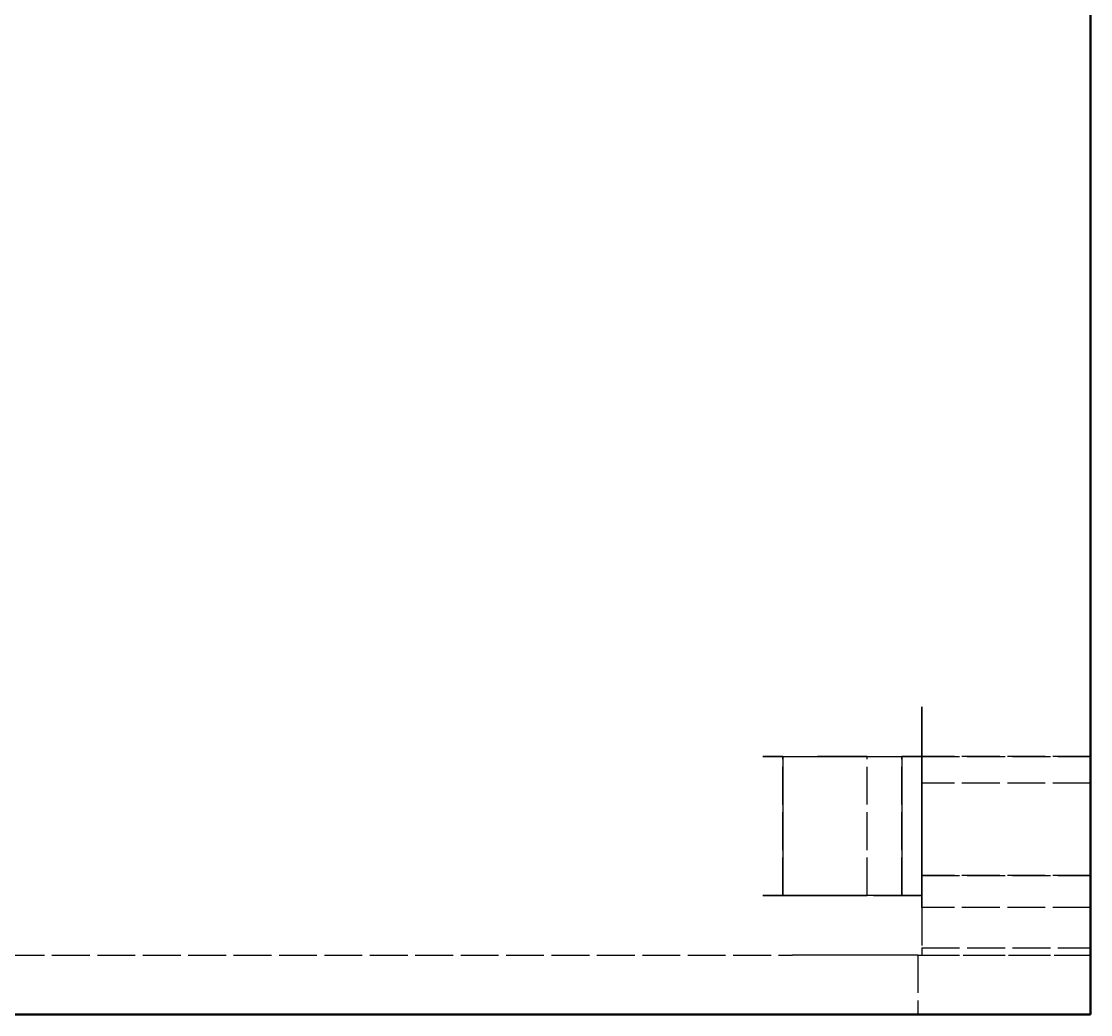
# Model space of a CAD drawing. Header units: millimetres. Extents: x 0 to 420, y 0 to 297.
# Drawn here: x 143.12 to 179, y 125 to 158.33 of the extents above; entities that cross this region are included whole.
import ezdxf

# ---------------------------------------------------------------- set-up
doc = ezdxf.new("R2010")
doc.units = ezdxf.units.MM
doc.linetypes.add('DASHED', pattern=[1.524, 1.27, -0.254])
doc.layers.add('HIDDEN', color=8, linetype='DASHED', lineweight=25)
doc.layers.add('VISIBLE', color=7, linetype='CONTINUOUS', lineweight=50)

msp = doc.modelspace()

# ---------------------------------------------------------------- linework, layer by layer
at = {"layer": 'HIDDEN'}
for points in [[(179, 133.66667), (179, 183)], [(173.33333, 135.33333), (173.33333, 135.33167)], [(173.33333, 135.32978), (173.33333, 135.33333)], [(173.33333, 135.33167), (173.33333, 135.31343)], [(173.33333, 135.30776), (173.33333, 135.32978)], [(173.33333, 135.31343), (173.33333, 135.27516)], [(173.33333, 135.26574), (173.33333, 135.30776)], [(173.33333, 135.27516), (173.33333, 135.21706)], [(179, 135.33333), (179, 135.33167)], [(179, 135.32978), (179, 135.33333)], [(179, 135.33167), (179, 135.31343)], [(179, 135.30776), (179, 135.32978)], [(179, 135.31343), (179, 135.27516)], [(179, 135.26574), (179, 135.30776)], [(179, 135.27516), (179, 135.21706)], [(173.33333, 135.20395), (173.33333, 135.26574)], [(173.33333, 135.21706), (173.33333, 135.13946)], [(173.33333, 135.12272), (173.33333, 135.20395)], [(173.33333, 135.13946), (173.33333, 135.04278)], [(173.33333, 135.02251), (173.33333, 135.12272)], [(173.33333, 135.04278), (173.33333, 134.92755)], [(173.33333, 134.90386), (173.33333, 135.02251)], [(173.33333, 134.92755), (173.33333, 134.79441)], [(179, 135.20395), (179, 135.26574)], [(179, 135.21706), (179, 135.13946)], [(179, 135.12272), (179, 135.20395)], [(179, 135.13946), (179, 135.04278)], [(179, 135.02251), (179, 135.12272)], [(179, 135.04278), (179, 134.92755)], [(179, 134.90386), (179, 135.02251)], [(179, 134.92755), (179, 134.79441)], [(173.33333, 134.76743), (173.33333, 134.90386)], [(173.33333, 134.79441), (173.33333, 134.64409)], [(173.33333, 134.61397), (173.33333, 134.76743)], [(173.33333, 134.64409), (173.33333, 134.47741)], [(173.33333, 134.44431), (173.33333, 134.61397)], [(179, 134.76743), (179, 134.90386)], [(179, 134.79441), (179, 134.64409)], [(179, 134.61397), (179, 134.76743)], [(179, 134.64409), (179, 134.47741)], [(179, 134.44431), (179, 134.61397)], [(173.33333, 134.47741), (173.33333, 134.29528)], [(173.33333, 134.25939), (173.33333, 134.44431)], [(173.33333, 134.29528), (173.33333, 134.09872)], [(173.33333, 134.06023), (173.33333, 134.25939)], [(179, 134.47741), (179, 134.29528)], [(179, 134.25939), (179, 134.44431)], [(179, 134.29528), (179, 134.09872)], [(179, 134.06023), (179, 134.25939)], [(173.33333, 134.09872), (173.33333, 133.8888)], [(173.33333, 133.84792), (173.33333, 134.06023)], [(173.33333, 133.8888), (173.33333, 133.66667)], [(173.33333, 133.62363), (173.33333, 133.84792)], [(179, 134.09872), (179, 133.8888)], [(179, 133.84792), (179, 134.06023)], [(179, 133.8888), (179, 133.66667)], [(179, 133.62363), (179, 133.84792)], [(168, 133.66667), (168.00039, 133.66667)], [(168.00431, 133.66667), (168, 133.66667)], [(168.00039, 133.66667), (168.01106, 133.66667)], [(168.0228, 133.66667), (168.00431, 133.66667)], [(168.01106, 133.66667), (168.03625, 133.66667)], [(168.05575, 133.66667), (168.0228, 133.66667)], [(168.03625, 133.66667), (168.07584, 133.66667)], [(168.10299, 133.66667), (168.05575, 133.66667)], [(168.07584, 133.66667), (168.12961, 133.66667)], [(168.16425, 133.66667), (168.10299, 133.66667)], [(168.12961, 133.66667), (168.19725, 133.66667)], [(168.23921, 133.66667), (168.16425, 133.66667)], [(168.19725, 133.66667), (168.27841, 133.66667)], [(168.32744, 133.66667), (168.23921, 133.66667)], [(168.27841, 133.66667), (168.37263, 133.66667)], [(168.42848, 133.66667), (168.32744, 133.66667)], [(168.37263, 133.66667), (168.4794, 133.66667)], [(168.54176, 133.66667), (168.42848, 133.66667)], [(168.4794, 133.66667), (168.59814, 133.66667)], [(168.66667, 133.66667), (168.54176, 133.66667)], [(168.59814, 133.66667), (168.7282, 133.66667)], [(168.66667, 129), (168.66667, 133.66667)], [(168.66667, 133.66667), (172.66667, 133.66667)], [(168.66667, 133.66667), (168.66667, 133)], [(168.7282, 133.66667), (168.86886, 133.66667)], [(168.86886, 133.66667), (169.01936, 133.66667)], [(169.01936, 133.66667), (169.17888, 133.66667)], [(169.17888, 133.66667), (169.34653, 133.66667)], [(169.34653, 133.66667), (169.52141, 133.66667)], [(169.52141, 133.66667), (169.70255, 133.66667)], [(169.70255, 133.66667), (169.88896, 133.66667)], [(169.83333, 133.66667), (169.83566, 133.66667)], [(169.83566, 133.66667), (169.83333, 133.66667)], [(169.83566, 133.66667), (169.84264, 133.66667)], [(169.84264, 133.66667), (169.83566, 133.66667)], [(169.84264, 133.66667), (169.85423, 133.66667)], [(169.85423, 133.66667), (169.84264, 133.66667)], [(169.85423, 133.66667), (169.87036, 133.66667)], [(169.87036, 133.66667), (169.85423, 133.66667)], [(169.87036, 133.66667), (169.89094, 133.66667)], [(169.89094, 133.66667), (169.87036, 133.66667)], [(169.88896, 133.66667), (170.07964, 133.66667)], [(169.89094, 133.66667), (169.91586, 133.66667)], [(169.91586, 133.66667), (169.89094, 133.66667)], [(169.91586, 133.66667), (169.94498, 133.66667)], [(169.94498, 133.66667), (169.91586, 133.66667)], [(169.94498, 133.66667), (169.97813, 133.66667)], [(169.97813, 133.66667), (169.94498, 133.66667)], [(169.97813, 133.66667), (170.01514, 133.66667)], [(170.01514, 133.66667), (169.97813, 133.66667)], [(170.01514, 133.66667), (170.05579, 133.66667)], [(170.05579, 133.66667), (170.01514, 133.66667)], [(170.05579, 133.66667), (170.09986, 133.66667)], [(170.09986, 133.66667), (170.05579, 133.66667)], [(170.07964, 133.66667), (170.27352, 133.66667)], [(170.09986, 133.66667), (170.14709, 133.66667)], [(170.14709, 133.66667), (170.09986, 133.66667)], [(170.14709, 133.66667), (170.19723, 133.66667)], [(170.19723, 133.66667), (170.14709, 133.66667)], [(170.19723, 133.66667), (170.25, 133.66667)], [(170.25, 133.66667), (170.19723, 133.66667)], [(170.25, 133.66667), (170.3051, 133.66667)], [(170.3051, 133.66667), (170.25, 133.66667)], [(170.27352, 133.66667), (170.46955, 133.66667)], [(170.3051, 133.66667), (170.36222, 133.66667)], [(170.36222, 133.66667), (170.3051, 133.66667)], [(170.36222, 133.66667), (170.42104, 133.66667)], [(170.42104, 133.66667), (170.36222, 133.66667)], [(170.42104, 133.66667), (170.48123, 133.66667)], [(170.48123, 133.66667), (170.42104, 133.66667)], [(170.46955, 133.66667), (170.66667, 133.66667)], [(170.48123, 133.66667), (170.54246, 133.66667)], [(170.54246, 133.66667), (170.48123, 133.66667)], [(170.54246, 133.66667), (170.60439, 133.66667)], [(170.60439, 133.66667), (170.54246, 133.66667)], [(170.60439, 133.66667), (170.66667, 133.66667)], [(170.66667, 133.66667), (170.60439, 133.66667)], [(170.66667, 133.66667), (170.72894, 133.66667)], [(170.72894, 133.66667), (170.66667, 133.66667)], [(170.66667, 133.66667), (170.86378, 133.66667)], [(170.72894, 133.66667), (170.79087, 133.66667)], [(170.79087, 133.66667), (170.72894, 133.66667)], [(170.79087, 133.66667), (170.8521, 133.66667)], [(170.8521, 133.66667), (170.79087, 133.66667)], [(170.8521, 133.66667), (170.9123, 133.66667)], [(170.9123, 133.66667), (170.8521, 133.66667)], [(170.86378, 133.66667), (171.05981, 133.66667)], [(170.9123, 133.66667), (170.97112, 133.66667)], [(170.97112, 133.66667), (170.9123, 133.66667)], [(170.97112, 133.66667), (171.02824, 133.66667)], [(171.02824, 133.66667), (170.97112, 133.66667)], [(171.02824, 133.66667), (171.08333, 133.66667)], [(171.08333, 133.66667), (171.02824, 133.66667)], [(171.05981, 133.66667), (171.2537, 133.66667)], [(171.08333, 133.66667), (171.1361, 133.66667)], [(171.1361, 133.66667), (171.08333, 133.66667)], [(171.1361, 133.66667), (171.18624, 133.66667)], [(171.18624, 133.66667), (171.1361, 133.66667)], [(171.18624, 133.66667), (171.23348, 133.66667)], [(171.23348, 133.66667), (171.18624, 133.66667)], [(171.23348, 133.66667), (171.27754, 133.66667)], [(171.27754, 133.66667), (171.23348, 133.66667)], [(171.2537, 133.66667), (171.44437, 133.66667)], [(171.27754, 133.66667), (171.31819, 133.66667)], [(171.31819, 133.66667), (171.27754, 133.66667)], [(171.31819, 133.66667), (171.3552, 133.66667)], [(171.3552, 133.66667), (171.31819, 133.66667)], [(171.3552, 133.66667), (171.38835, 133.66667)], [(171.38835, 133.66667), (171.3552, 133.66667)], [(171.38835, 133.66667), (171.41747, 133.66667)], [(171.41747, 133.66667), (171.38835, 133.66667)], [(171.41747, 133.66667), (171.44239, 133.66667)], [(171.44239, 133.66667), (171.41747, 133.66667)], [(171.44239, 133.66667), (171.46298, 133.66667)], [(171.46298, 133.66667), (171.44239, 133.66667)], [(171.44437, 133.66667), (171.63079, 133.66667)], [(171.46298, 133.66667), (171.47911, 133.66667)], [(171.47911, 133.66667), (171.46298, 133.66667)], [(171.47911, 133.66667), (171.49069, 133.66667)], [(171.49069, 133.66667), (171.47911, 133.66667)], [(171.49069, 133.66667), (171.49767, 133.66667)], [(171.49767, 133.66667), (171.49069, 133.66667)], [(171.49767, 133.66667), (171.5, 133.66667)], [(171.5, 133.66667), (171.49767, 133.66667)], [(171.5, 129), (171.5, 133.66667)], [(171.63079, 133.66667), (171.81193, 133.66667)], [(171.81193, 133.66667), (171.9868, 133.66667)], [(171.9868, 133.66667), (172.15446, 133.66667)], [(172.15446, 133.66667), (172.31397, 133.66667)], [(172.31397, 133.66667), (172.46447, 133.66667)], [(172.46447, 133.66667), (172.60513, 133.66667)], [(172.60513, 133.66667), (172.73519, 133.66667)], [(172.66667, 129), (172.66667, 133.66667)], [(172.79157, 133.66667), (172.66667, 133.66667)], [(172.66667, 133.66667), (172.66667, 133)], [(172.73519, 133.66667), (172.85393, 133.66667)], [(172.90485, 133.66667), (172.79157, 133.66667)], [(172.85393, 133.66667), (172.96071, 133.66667)], [(173.00589, 133.66667), (172.90485, 133.66667)], [(172.96071, 133.66667), (173.05493, 133.66667)], [(173.09413, 133.66667), (173.00589, 133.66667)], [(173.05493, 133.66667), (173.13608, 133.66667)], [(173.16908, 133.66667), (173.09413, 133.66667)], [(173.13608, 133.66667), (173.20373, 133.66667)], [(173.23035, 133.66667), (173.16908, 133.66667)], [(173.20373, 133.66667), (173.25749, 133.66667)], [(173.27758, 133.66667), (173.23035, 133.66667)], [(173.25749, 133.66667), (173.29708, 133.66667)], [(173.31054, 133.66667), (173.27758, 133.66667)], [(173.29708, 133.66667), (173.32228, 133.66667)], [(173.32902, 133.66667), (173.31054, 133.66667)], [(173.32228, 133.66667), (173.33294, 133.66667)], [(173.33333, 133.66667), (173.32902, 133.66667)], [(173.33294, 133.66667), (173.33333, 133.66667)], [(179, 133.66667), (173.33333, 133.66667)], [(173.33333, 133.66667), (179, 133.66667)], [(173.33333, 133.66667), (173.33333, 133)], [(173.33333, 133.38859), (173.33333, 133.62363)], [(179, 133.38859), (179, 133.62363)], [(173.33333, 133.14408), (173.33333, 133.38859)], [(173.33333, 132.89147), (173.33333, 133.14408)], [(179, 133.14408), (179, 133.38859)], [(179, 132.89147), (179, 133.14408)], [(168.66667, 133), (168.66667, 132.56255)], [(172.66667, 133), (172.66667, 132.56255)], [(173.33333, 133), (173.33333, 132.55863)], [(173.33333, 132.63212), (173.33333, 132.89147)], [(173.33333, 132.76359), (173.33333, 132.76667)], [(173.33333, 132.76667), (173.33333, 132.76359)], [(179, 132.76667), (173.33333, 132.76667)], [(173.33333, 132.75438), (173.33333, 132.76359)], [(173.33333, 132.76359), (173.33333, 132.75438)], [(179, 132.63212), (179, 132.89147)], [(179, 132.76359), (179, 132.76667)], [(179, 132.76667), (179, 132.76359)], [(179, 132.75438), (179, 132.76359)], [(179, 132.76359), (179, 132.75438)], [(168.66667, 132.56255), (168.66667, 132.12743)], [(172.66667, 132.56255), (172.66667, 132.12743)], [(173.33333, 132.73909), (173.33333, 132.75438)], [(173.33333, 132.75438), (173.33333, 132.73909)], [(173.33333, 132.7178), (173.33333, 132.73909)], [(173.33333, 132.73909), (173.33333, 132.7178)], [(173.33333, 132.69063), (173.33333, 132.7178)], [(173.33333, 132.7178), (173.33333, 132.69063)], [(173.33333, 132.65773), (173.33333, 132.69063)], [(173.33333, 132.69063), (173.33333, 132.65773)], [(173.33333, 132.61929), (173.33333, 132.65773)], [(173.33333, 132.65773), (173.33333, 132.61929)], [(173.33333, 132.36747), (173.33333, 132.63212)], [(173.33333, 132.57553), (173.33333, 132.61929)], [(173.33333, 132.61929), (173.33333, 132.57553)], [(173.33333, 132.52668), (173.33333, 132.57553)], [(173.33333, 132.57553), (173.33333, 132.52668)], [(173.33333, 132.55863), (173.33333, 132.11964)], [(173.33333, 132.47302), (173.33333, 132.52668)], [(173.33333, 132.52668), (173.33333, 132.47302)], [(173.33333, 132.41486), (173.33333, 132.47302)], [(173.33333, 132.47302), (173.33333, 132.41486)], [(173.33333, 132.35251), (173.33333, 132.41486)], [(173.33333, 132.41486), (173.33333, 132.35251)], [(179, 132.73909), (179, 132.75438)], [(179, 132.75438), (179, 132.73909)], [(179, 132.7178), (179, 132.73909)], [(179, 132.73909), (179, 132.7178)], [(179, 132.69063), (179, 132.7178)], [(179, 132.7178), (179, 132.69063)], [(179, 132.65773), (179, 132.69063)], [(179, 132.69063), (179, 132.65773)], [(179, 132.61929), (179, 132.65773)], [(179, 132.65773), (179, 132.61929)], [(179, 132.36747), (179, 132.63212)], [(179, 132.57553), (179, 132.61929)], [(179, 132.61929), (179, 132.57553)], [(179, 132.52668), (179, 132.57553)], [(179, 132.57553), (179, 132.52668)], [(179, 132.47302), (179, 132.52668)], [(179, 132.52668), (179, 132.47302)], [(179, 132.41486), (179, 132.47302)], [(179, 132.47302), (179, 132.41486)], [(179, 132.35251), (179, 132.41486)], [(179, 132.41486), (179, 132.35251)], [(168.66667, 132.12743), (168.66667, 131.69696)], [(172.66667, 132.12743), (172.66667, 131.69696)], [(173.33333, 132.09897), (173.33333, 132.36747)], [(173.33333, 132.28632), (173.33333, 132.35251)], [(173.33333, 132.35251), (173.33333, 132.28632)], [(173.33333, 132.21667), (173.33333, 132.28632)], [(173.33333, 132.28632), (173.33333, 132.21667)], [(173.33333, 132.14394), (173.33333, 132.21667)], [(173.33333, 132.21667), (173.33333, 132.14394)], [(173.33333, 132.06854), (173.33333, 132.14394)], [(173.33333, 132.14394), (173.33333, 132.06854)], [(173.33333, 132.11964), (173.33333, 131.68543)], [(173.33333, 131.82809), (173.33333, 132.09897)], [(173.33333, 131.9909), (173.33333, 132.06854)], [(173.33333, 132.06854), (173.33333, 131.9909)], [(179, 132.09897), (179, 132.36747)], [(179, 132.28632), (179, 132.35251)], [(179, 132.35251), (179, 132.28632)], [(179, 132.21667), (179, 132.28632)], [(179, 132.28632), (179, 132.21667)], [(179, 132.14394), (179, 132.21667)], [(179, 132.21667), (179, 132.14394)], [(179, 132.06854), (179, 132.14394)], [(179, 132.14394), (179, 132.06854)], [(179, 131.82809), (179, 132.09897)], [(179, 131.9909), (179, 132.06854)], [(179, 132.06854), (179, 131.9909)], [(168.66667, 131.69696), (168.66667, 131.27342)], [(172.66667, 131.69696), (172.66667, 131.27342)], [(173.33333, 131.91144), (173.33333, 131.9909)], [(173.33333, 131.9909), (173.33333, 131.91144)], [(173.33333, 131.83061), (173.33333, 131.91144)], [(173.33333, 131.91144), (173.33333, 131.83061)], [(173.33333, 131.74887), (173.33333, 131.83061)], [(173.33333, 131.83061), (173.33333, 131.74887)], [(173.33333, 131.55633), (173.33333, 131.82809)], [(173.33333, 131.66667), (173.33333, 131.74887)], [(173.33333, 131.74887), (173.33333, 131.66667)], [(173.33333, 131.68543), (173.33333, 131.25834)], [(179, 131.91144), (179, 131.9909)], [(179, 131.9909), (179, 131.91144)], [(179, 131.83061), (179, 131.91144)], [(179, 131.91144), (179, 131.83061)], [(179, 131.74887), (179, 131.83061)], [(179, 131.83061), (179, 131.74887)], [(179, 131.55633), (179, 131.82809)], [(179, 131.66667), (179, 131.74887)], [(179, 131.74887), (179, 131.66667)], [(173.33333, 131.58446), (173.33333, 131.66667)], [(173.33333, 131.66667), (173.33333, 131.58446)], [(173.33333, 131.50272), (173.33333, 131.58446)], [(173.33333, 131.58446), (173.33333, 131.50272)], [(173.33333, 131.28517), (173.33333, 131.55633)], [(173.33333, 131.42189), (173.33333, 131.50272)], [(173.33333, 131.50272), (173.33333, 131.42189)], [(173.33333, 131.34244), (173.33333, 131.42189)], [(173.33333, 131.42189), (173.33333, 131.34244)], [(173.33333, 131.26479), (173.33333, 131.34244)], [(173.33333, 131.34244), (173.33333, 131.26479)], [(179, 131.58446), (179, 131.66667)], [(179, 131.66667), (179, 131.58446)], [(179, 131.50272), (179, 131.58446)], [(179, 131.58446), (179, 131.50272)], [(179, 131.28517), (179, 131.55633)], [(179, 131.42189), (179, 131.50272)], [(179, 131.50272), (179, 131.42189)], [(179, 131.34244), (179, 131.42189)], [(179, 131.42189), (179, 131.34244)], [(179, 131.26479), (179, 131.34244)], [(179, 131.34244), (179, 131.26479)], [(168.66667, 131.27342), (168.66667, 130.85907)], [(172.66667, 131.27342), (172.66667, 130.85907)], [(173.33333, 131.01611), (173.33333, 131.28517)], [(173.33333, 131.18939), (173.33333, 131.26479)], [(173.33333, 131.26479), (173.33333, 131.18939)], [(173.33333, 131.25834), (173.33333, 130.84069)], [(173.33333, 131.11667), (173.33333, 131.18939)], [(173.33333, 131.18939), (173.33333, 131.11667)], [(173.33333, 131.04701), (173.33333, 131.11667)], [(173.33333, 131.11667), (173.33333, 131.04701)], [(173.33333, 130.98083), (173.33333, 131.04701)], [(173.33333, 131.04701), (173.33333, 130.98083)], [(173.33333, 130.75062), (173.33333, 131.01611)], [(173.33333, 130.91848), (173.33333, 130.98083)], [(173.33333, 130.98083), (173.33333, 130.91848)], [(179, 131.01611), (179, 131.28517)], [(179, 131.18939), (179, 131.26479)], [(179, 131.26479), (179, 131.18939)], [(179, 131.11667), (179, 131.18939)], [(179, 131.18939), (179, 131.11667)], [(179, 131.04701), (179, 131.11667)], [(179, 131.11667), (179, 131.04701)], [(179, 130.98083), (179, 131.04701)], [(179, 131.04701), (179, 130.98083)], [(179, 130.75062), (179, 131.01611)], [(179, 130.91848), (179, 130.98083)], [(179, 130.98083), (179, 130.91848)], [(168.66667, 130.85907), (168.66667, 130.45611)], [(172.66667, 130.85907), (172.66667, 130.45611)], [(173.33333, 130.86031), (173.33333, 130.91848)], [(173.33333, 130.91848), (173.33333, 130.86031)], [(173.33333, 130.80665), (173.33333, 130.86031)], [(173.33333, 130.86031), (173.33333, 130.80665)], [(173.33333, 130.84069), (173.33333, 130.43474)], [(173.33333, 130.7578), (173.33333, 130.80665)], [(173.33333, 130.80665), (173.33333, 130.7578)], [(173.33333, 130.71404), (173.33333, 130.7578)], [(173.33333, 130.7578), (173.33333, 130.71404)], [(173.33333, 130.49017), (173.33333, 130.75062)], [(173.33333, 130.6756), (173.33333, 130.71404)], [(173.33333, 130.71404), (173.33333, 130.6756)], [(173.33333, 130.64271), (173.33333, 130.6756)], [(173.33333, 130.6756), (173.33333, 130.64271)], [(173.33333, 130.61554), (173.33333, 130.64271)], [(173.33333, 130.64271), (173.33333, 130.61554)], [(173.33333, 130.59425), (173.33333, 130.61554)], [(173.33333, 130.61554), (173.33333, 130.59425)], [(179, 130.86031), (179, 130.91848)], [(179, 130.91848), (179, 130.86031)], [(179, 130.80665), (179, 130.86031)], [(179, 130.86031), (179, 130.80665)], [(179, 130.7578), (179, 130.80665)], [(179, 130.80665), (179, 130.7578)], [(179, 130.71404), (179, 130.7578)], [(179, 130.7578), (179, 130.71404)], [(179, 130.49017), (179, 130.75062)], [(179, 130.6756), (179, 130.71404)], [(179, 130.71404), (179, 130.6756)], [(179, 130.64271), (179, 130.6756)], [(179, 130.6756), (179, 130.64271)], [(179, 130.61554), (179, 130.64271)], [(179, 130.64271), (179, 130.61554)], [(179, 130.59425), (179, 130.61554)], [(179, 130.61554), (179, 130.59425)], [(168.66667, 130.45611), (168.66667, 130.0667)], [(172.66667, 130.45611), (172.66667, 130.0667)], [(173.33333, 130.57895), (173.33333, 130.59425)], [(173.33333, 130.59425), (173.33333, 130.57895)], [(173.33333, 130.56974), (173.33333, 130.57895)], [(173.33333, 130.57895), (173.33333, 130.56974)], [(173.33333, 130.56667), (173.33333, 130.56974)], [(173.33333, 130.56974), (173.33333, 130.56667)], [(173.33333, 130.23617), (173.33333, 130.49017)], [(173.33333, 130.43474), (173.33333, 130.04269)], [(179, 130.57895), (179, 130.59425)], [(179, 130.59425), (179, 130.57895)], [(179, 130.56974), (179, 130.57895)], [(179, 130.57895), (179, 130.56974)], [(179, 130.56667), (179, 130.56974)], [(179, 130.56974), (179, 130.56667)], [(179, 130.23617), (179, 130.49017)], [(168.66667, 130.0667), (168.66667, 129.6929)], [(172.66667, 130.0667), (172.66667, 129.6929)], [(173.33333, 129.99004), (173.33333, 130.23617)], [(173.33333, 130.04269), (173.33333, 129.66667)], [(173.33333, 129.75312), (173.33333, 129.99004)], [(179, 129.99004), (179, 130.23617)], [(179, 129.75312), (179, 129.99004)], [(168.66667, 129.6929), (168.66667, 129.3367)], [(172.66667, 129.6929), (172.66667, 129.3367)], [(173.33333, 129.52671), (173.33333, 129.75312)], [(173.33333, 129.66667), (173.33333, 129.45811)], [(179, 129.66667), (173.33333, 129.66667)], [(173.33333, 129.66667), (179, 129.66667)], [(179, 129.52671), (179, 129.75312)], [(179, 129.66667), (179, 129.45811)], [(179, 129.66667), (179, 129.32576)], [(168.66667, 129.3367), (168.66667, 129)], [(172.66667, 129.3367), (172.66667, 129)], [(173.33333, 129.31206), (173.33333, 129.52671)], [(173.33333, 129.45811), (173.33333, 129.26022)], [(173.33333, 129.11034), (173.33333, 129.31206)], [(173.33333, 129.26022), (173.33333, 129.07394)], [(179, 129.31206), (179, 129.52671)], [(179, 129.45811), (179, 129.26022)], [(179, 129.32576), (179, 129.00286)], [(179, 129.11034), (179, 129.31206)], [(179, 129.26022), (179, 129.07394)], [(168, 129), (168.00431, 129)], [(168.00039, 129), (168, 129)], [(168.01106, 129), (168.00039, 129)], [(168.00431, 129), (168.0228, 129)], [(168.03625, 129), (168.01106, 129)], [(168.0228, 129), (168.05575, 129)], [(168.07584, 129), (168.03625, 129)], [(168.05575, 129), (168.10299, 129)], [(168.12961, 129), (168.07584, 129)], [(168.10299, 129), (168.16425, 129)], [(168.19725, 129), (168.12961, 129)], [(168.16425, 129), (168.23921, 129)], [(168.27841, 129), (168.19725, 129)], [(168.23921, 129), (168.32744, 129)], [(168.37263, 129), (168.27841, 129)], [(168.32744, 129), (168.42848, 129)], [(168.4794, 129), (168.37263, 129)], [(168.42848, 129), (168.54176, 129)], [(168.59814, 129), (168.4794, 129)], [(168.54176, 129), (168.66667, 129)], [(168.7282, 129), (168.59814, 129)], [(168.66667, 129), (172.66667, 129)], [(168.86886, 129), (168.7282, 129)], [(169.01936, 129), (168.86886, 129)], [(169.17888, 129), (169.01936, 129)], [(169.34653, 129), (169.17888, 129)], [(169.52141, 129), (169.34653, 129)], [(169.70255, 129), (169.52141, 129)], [(169.88896, 129), (169.70255, 129)], [(169.83333, 129), (169.83566, 129)], [(169.83566, 129), (169.83333, 129)], [(169.83566, 129), (169.84264, 129)], [(169.84264, 129), (169.83566, 129)], [(169.84264, 129), (169.85423, 129)], [(169.85423, 129), (169.84264, 129)], [(169.85423, 129), (169.87036, 129)], [(169.87036, 129), (169.85423, 129)], [(169.87036, 129), (169.89094, 129)], [(169.89094, 129), (169.87036, 129)], [(170.07964, 129), (169.88896, 129)], [(169.89094, 129), (169.91586, 129)], [(169.91586, 129), (169.89094, 129)], [(169.91586, 129), (169.94498, 129)], [(169.94498, 129), (169.91586, 129)], [(169.94498, 129), (169.97813, 129)], [(169.97813, 129), (169.94498, 129)], [(169.97813, 129), (170.01514, 129)], [(170.01514, 129), (169.97813, 129)], [(170.01514, 129), (170.05579, 129)], [(170.05579, 129), (170.01514, 129)], [(170.05579, 129), (170.09986, 129)], [(170.09986, 129), (170.05579, 129)], [(170.27352, 129), (170.07964, 129)], [(170.09986, 129), (170.14709, 129)], [(170.14709, 129), (170.09986, 129)], [(170.14709, 129), (170.19723, 129)], [(170.19723, 129), (170.14709, 129)], [(170.19723, 129), (170.25, 129)], [(170.25, 129), (170.19723, 129)], [(170.25, 129), (170.3051, 129)], [(170.3051, 129), (170.25, 129)], [(170.46955, 129), (170.27352, 129)], [(170.3051, 129), (170.36222, 129)], [(170.36222, 129), (170.3051, 129)], [(170.36222, 129), (170.42104, 129)], [(170.42104, 129), (170.36222, 129)], [(170.42104, 129), (170.48123, 129)], [(170.48123, 129), (170.42104, 129)], [(170.66667, 129), (170.46955, 129)], [(170.48123, 129), (170.54246, 129)], [(170.54246, 129), (170.48123, 129)], [(170.54246, 129), (170.60439, 129)], [(170.60439, 129), (170.54246, 129)], [(170.60439, 129), (170.66667, 129)], [(170.66667, 129), (170.60439, 129)], [(170.66667, 129), (170.72894, 129)], [(170.72894, 129), (170.66667, 129)], [(170.86378, 129), (170.66667, 129)], [(170.72894, 129), (170.79087, 129)], [(170.79087, 129), (170.72894, 129)], [(170.79087, 129), (170.8521, 129)], [(170.8521, 129), (170.79087, 129)], [(170.8521, 129), (170.9123, 129)], [(170.9123, 129), (170.8521, 129)], [(171.05981, 129), (170.86378, 129)], [(170.9123, 129), (170.97112, 129)], [(170.97112, 129), (170.9123, 129)], [(170.97112, 129), (171.02824, 129)], [(171.02824, 129), (170.97112, 129)], [(171.02824, 129), (171.08333, 129)], [(171.08333, 129), (171.02824, 129)], [(171.2537, 129), (171.05981, 129)], [(171.08333, 129), (171.1361, 129)], [(171.1361, 129), (171.08333, 129)], [(171.1361, 129), (171.18624, 129)], [(171.18624, 129), (171.1361, 129)], [(171.18624, 129), (171.23348, 129)], [(171.23348, 129), (171.18624, 129)], [(171.23348, 129), (171.27754, 129)], [(171.27754, 129), (171.23348, 129)], [(171.44437, 129), (171.2537, 129)], [(171.27754, 129), (171.31819, 129)], [(171.31819, 129), (171.27754, 129)], [(171.31819, 129), (171.3552, 129)], [(171.3552, 129), (171.31819, 129)], [(171.3552, 129), (171.38835, 129)], [(171.38835, 129), (171.3552, 129)], [(171.38835, 129), (171.41747, 129)], [(171.41747, 129), (171.38835, 129)], [(171.41747, 129), (171.44239, 129)], [(171.44239, 129), (171.41747, 129)], [(171.44239, 129), (171.46298, 129)], [(171.46298, 129), (171.44239, 129)], [(171.63079, 129), (171.44437, 129)], [(171.46298, 129), (171.47911, 129)], [(171.47911, 129), (171.46298, 129)], [(171.47911, 129), (171.49069, 129)], [(171.49069, 129), (171.47911, 129)], [(171.49069, 129), (171.49767, 129)], [(171.49767, 129), (171.49069, 129)], [(171.49767, 129), (171.5, 129)], [(171.5, 129), (171.49767, 129)], [(171.81193, 129), (171.63079, 129)], [(171.9868, 129), (171.81193, 129)], [(172.15446, 129), (171.9868, 129)], [(172.31397, 129), (172.15446, 129)], [(172.46447, 129), (172.31397, 129)], [(172.60513, 129), (172.46447, 129)], [(172.73519, 129), (172.60513, 129)], [(172.66667, 129), (172.79157, 129)], [(172.85393, 129), (172.73519, 129)], [(172.79157, 129), (172.90485, 129)], [(172.96071, 129), (172.85393, 129)], [(172.90485, 129), (173.00589, 129)], [(173.05493, 129), (172.96071, 129)], [(173.00589, 129), (173.09413, 129)], [(173.13608, 129), (173.05493, 129)], [(173.09413, 129), (173.16908, 129)], [(173.20373, 129), (173.13608, 129)], [(173.16908, 129), (173.23035, 129)], [(173.25749, 129), (173.20373, 129)], [(173.23035, 129), (173.27758, 129)], [(173.29708, 129), (173.25749, 129)], [(173.27758, 129), (173.31054, 129)], [(173.32228, 129), (173.29708, 129)], [(173.31054, 129), (173.32902, 129)], [(173.33294, 129), (173.32228, 129)], [(173.32902, 129), (173.33333, 129)], [(173.33333, 129), (173.33294, 129)], [(173.33333, 128.92266), (173.33333, 129.11034)], [(173.33333, 129.07394), (173.33333, 128.90018)], [(173.33333, 128.75006), (173.33333, 128.92266)], [(173.33333, 128.90018), (173.33333, 128.73977)], [(179, 128.92266), (179, 129.11034)], [(179, 129.07394), (179, 128.90018)], [(179, 129.00286), (179, 128.69956)], [(179, 128.75006), (179, 128.92266)], [(179, 128.90018), (179, 128.73977)], [(173.33333, 128.59349), (173.33333, 128.75006)], [(173.33333, 128.73977), (173.33333, 128.59349)], [(179, 128.59349), (173.33333, 128.59349)], [(173.33333, 128.59349), (173.33333, 127.23613)], [(173.33333, 128.59349), (173.33333, 127)], [(179, 128.59349), (173.33333, 128.59349)], [(179, 128.59349), (179, 128.75006)], [(179, 128.73977), (179, 128.59349)], [(179, 128.69956), (179, 128.41734)], [(179, 128.59349), (179, 128.49344)], [(179, 128.59349), (179, 127)], [(179, 128.41734), (179, 128.15758)], [(179, 128.15758), (179, 127.92156)], [(179, 127.92156), (179, 127.71043)], [(179, 127.71043), (179, 127.52523)], [(179, 127.55862), (179, 127.23613)], [(179, 127.52523), (179, 127.36687)], [(173.33333, 127.23613), (173.33333, 127.13321)], [(173.33333, 127.23613), (179, 127.23613)], [(173.33333, 127.13321), (173.33333, 127.05933)], [(173.33333, 127.05933), (173.33333, 127.01485)], [(179, 127.36687), (179, 127.23613)], [(113.66667, 127), (169, 127)], [(169.31387, 127), (169, 127)], [(169.62598, 127), (169.31387, 127)], [(169.93459, 127), (169.62598, 127)], [(170.23797, 127), (169.93459, 127)], [(170.53443, 127), (170.23797, 127)], [(170.82231, 127), (170.53443, 127)], [(171.1, 127), (170.82231, 127)], [(171.36594, 127), (171.1, 127)], [(171.61866, 127), (171.36594, 127)], [(171.85673, 127), (171.61866, 127)], [(172.07882, 127), (171.85673, 127)], [(172.28369, 127), (172.07882, 127)], [(172.4702, 127), (172.28369, 127)], [(172.63731, 127), (172.4702, 127)], [(172.78407, 127), (172.63731, 127)], [(172.90967, 127), (172.78407, 127)], [(173.01341, 127), (172.90967, 127)], [(173.0947, 127), (173.01341, 127)], [(173.15309, 127), (173.0947, 127)], [(173.18826, 127), (173.15309, 127)], [(173.2, 127), (173.18826, 127)], [(173.2, 127), (173.2, 125)], [(173.2, 127), (179, 127)], [(173.33333, 127.01485), (173.33333, 127)], [(173.33333, 127), (179, 127)], [(179, 127), (179, 125)], [(113.66667, 125), (169, 125)], [(169.31387, 125), (169, 125)], [(169.62598, 125), (169.31387, 125)], [(169.93459, 125), (169.62598, 125)], [(170.23797, 125), (169.93459, 125)], [(170.53443, 125), (170.23797, 125)], [(170.82231, 125), (170.53443, 125)], [(171.1, 125), (170.82231, 125)], [(171.36594, 125), (171.1, 125)], [(171.61866, 125), (171.36594, 125)], [(171.85673, 125), (171.61866, 125)], [(172.07882, 125), (171.85673, 125)], [(172.28369, 125), (172.07882, 125)], [(172.4702, 125), (172.28369, 125)], [(172.63731, 125), (172.4702, 125)], [(172.78407, 125), (172.63731, 125)], [(172.90967, 125), (172.78407, 125)], [(173.01341, 125), (172.90967, 125)], [(173.0947, 125), (173.01341, 125)], [(173.15309, 125), (173.0947, 125)], [(173.18826, 125), (173.15309, 125)], [(173.2, 125), (173.18826, 125)], [(173.2, 125), (179, 125)]]:
    msp.add_lwpolyline(points, dxfattribs=at)
at = {"layer": 'VISIBLE'}
for points in [[(179, 183.66667), (179, 133)], [(179, 133), (179, 132.40216)], [(179, 132.40216), (179, 131.80766)], [(179, 131.80766), (179, 131.21983)], [(179, 131.21983), (179, 130.64196)], [(179, 130.64196), (179, 130.07727)], [(179, 130.07727), (179, 129.52893)], [(179, 129.52893), (179, 129)], [(179, 129), (179, 128.49344)], [(179, 128.49344), (179, 127.55862)], [(179, 128.49344), (179, 128.01208)], [(179, 128.01208), (179, 127.55862)], [(179, 127.55862), (179, 127.13559)], [(179, 127.13559), (179, 126.74535)], [(179, 126.74535), (179, 126.39009)], [(179, 126.39009), (179, 126.0718)], [(179, 126.0718), (179, 125.79225)], [(179, 125.79225), (179, 125.55301)], [(179, 125.55301), (179, 125.35542)], [(179, 125.35542), (179, 125.20058)], [(42, 125), (179, 125)], [(179, 125.20058), (179, 125.08935)], [(179, 125.08935), (179, 125.02237)], [(179, 125.02237), (179, 125)]]:
    msp.add_lwpolyline(points, dxfattribs=at)

doc.saveas('drawing.dxf')
